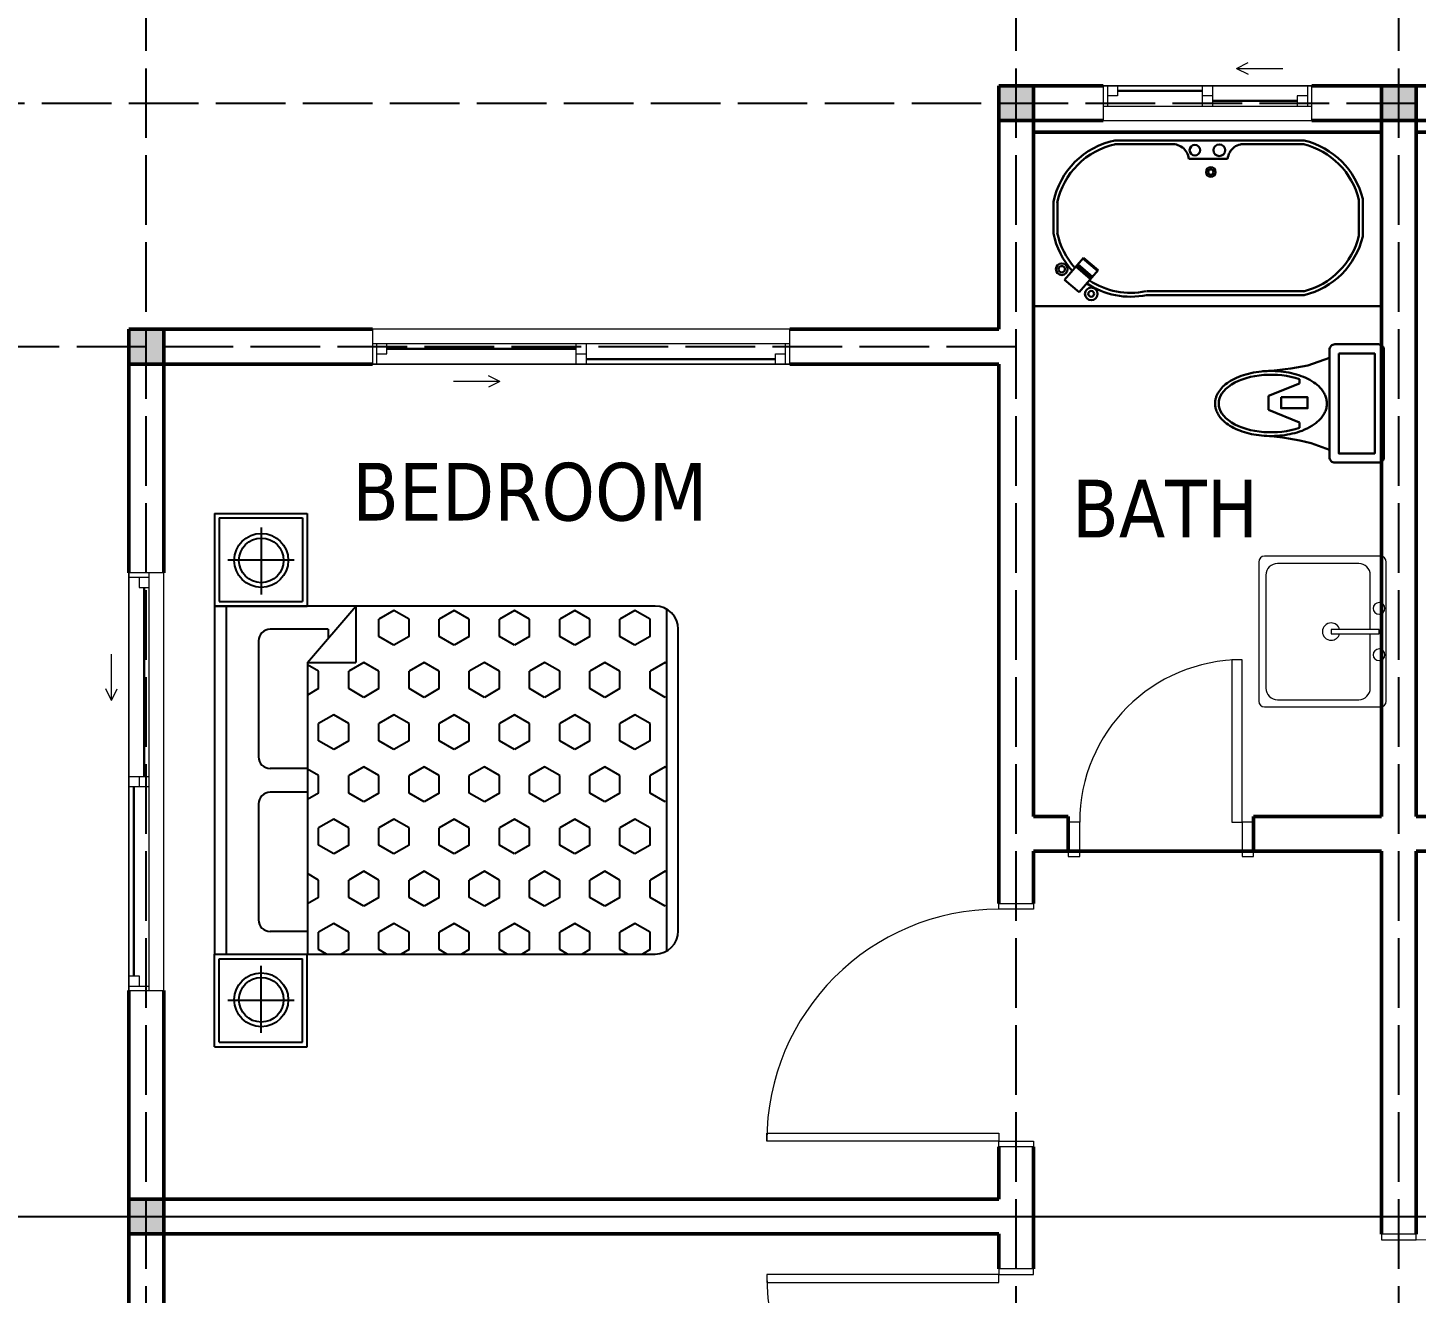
# Model space of a CAD drawing. Header units: inches. Extents: x 8351 to 42256, y 21052 to 33437.
# Drawn here: x 12259.1 to 12498.6, y 24327.8 to 24546 of the extents above; entities that cross this region are included whole.
import ezdxf

# ---------------------------------------------------------------- set-up
doc = ezdxf.new("R2010")
doc.units = ezdxf.units.IN
doc.header["$MEASUREMENT"] = 0
doc.linetypes.add('ACAD_ISO02W100', pattern=[15, 12, -3])
for name, color, linetype, lineweight in [('A-COLS', 52, 'Continuous', 9), ('A-DOOR', 10, 'Continuous', 13), ('A-DOOR-FRAM', 31, 'Continuous', 20), ('A-GLAZ', 160, 'Continuous', 13), ('A-PLUMBING', 6, 'Continuous', 30), ('A-TEXT', 7, 'Continuous', 25), ('A-WALL', 7, 'Continuous', 35), ('P-SANR-FIXT', 220, 'Continuous', 9)]:
    doc.layers.add(name, color=color, linetype=linetype, lineweight=lineweight)
doc.layers.add('A-FUNTURE', color=241, linetype='Continuous')
doc.layers.add('A-G-BEAM', color=8, linetype='ACAD_ISO02W100')
doc.styles.add('PDF Tahoma', font='tahoma.ttf')

# ---------------------------------------------------------------- blocks, each defined once
blk = doc.blocks.new('M_Window-Sliding-Double - 1500 x 1200mm-319048-B-Floorplan')
at = {"layer": 'A-GLAZ'}
for p, q in [((14, 5.85), (16, 6.85)), ((14, 5.85), (16, 4.85)), ((14, 5.85), (22, 5.85)), ((36, 2.85), (-36, 2.85)), ((-36, -3.15), (36, -3.15))]:
    blk.add_line(p, q, dxfattribs=at)
at = {"layer": 'A-GLAZ', "lineweight": 20}
for p, q in [((-36, 2.85), (-36, -3.15)), ((-36, 2.85), (-33.5, 2.85)), ((-35.25, 2.85), (-35.25, -0.65)), ((-33.5, 2.85), (-33.5, 1.1)), ((-0.875, -0.65), (-0.875, 2.85)), ((-0.875, 2.85), (0.875, 2.85)), ((0.875, 2.85), (0.875, -0.65)), ((35.25, 2.85), (36, 2.85)), ((35.25, 2.85), (35.25, -0.65)), ((36, -3.15), (36, 2.85)), ((-33.5, 1.1), (-35.25, 1.1)), ((0.875, 1.1), (-0.875, 1.1)), ((33.5, 1.1), (33.5, -0.65)), ((35.25, 1.1), (33.5, 1.1)), ((-36, -0.65), (-35.25, -0.65)), ((-0.875, -0.65), (0.875, -0.65)), ((33.5, -0.65), (36, -0.65))]:
    blk.add_line(p, q, dxfattribs=at)
at = {"layer": 'A-GLAZ', "lineweight": 9}
for p, q in [((-33.5, 2.85), (-0.875, 2.85)), ((0.875, 2.85), (35.25, 2.85)), ((-35.25, -0.65), (-0.875, -0.65)), ((0.875, -0.65), (33.5, -0.65))]:
    blk.add_line(p, q, dxfattribs=at)
at = {"layer": 'A-GLAZ', "lineweight": 30}
for p, q in [((-33.5, 1.975), (-0.875, 1.975)), ((0.875, 0.225), (33.5, 0.225))]:
    blk.add_line(p, q, dxfattribs=at)
blk = doc.blocks.new('M_Window-Sliding-Double - 1500 x 1200mm 4-319880-B-Floorplan')
at = {"layer": 'A-GLAZ'}
for p, q in [((5, 5.85), (7, 6.85)), ((5, 5.85), (7, 4.85)), ((5, 5.85), (13, 5.85)), ((18, 2.85), (-18, 2.85)), ((-18, -3.15), (18, -3.15))]:
    blk.add_line(p, q, dxfattribs=at)
at = {"layer": 'A-GLAZ', "lineweight": 20}
for p, q in [((-18, 2.85), (-18, -3.15)), ((-18, 2.85), (-15.5, 2.85)), ((-17.25, 2.85), (-17.25, -0.65)), ((-15.5, 2.85), (-15.5, 1.1)), ((-0.875, -0.65), (-0.875, 2.85)), ((-0.875, 2.85), (0.875, 2.85)), ((0.875, 2.85), (0.875, -0.65)), ((17.25, 2.85), (18, 2.85)), ((17.25, 2.85), (17.25, -0.65)), ((18, -3.15), (18, 2.85)), ((-15.5, 1.1), (-17.25, 1.1)), ((0.875, 1.1), (-0.875, 1.1)), ((15.5, 1.1), (15.5, -0.65)), ((17.25, 1.1), (15.5, 1.1)), ((-18, -0.65), (-17.25, -0.65)), ((-0.875, -0.65), (0.875, -0.65)), ((15.5, -0.65), (18, -0.65))]:
    blk.add_line(p, q, dxfattribs=at)
at = {"layer": 'A-GLAZ', "lineweight": 9}
for p, q in [((-15.5, 2.85), (-0.875, 2.85)), ((0.875, 2.85), (17.25, 2.85)), ((-17.25, -0.65), (-0.875, -0.65)), ((0.875, -0.65), (15.5, -0.65))]:
    blk.add_line(p, q, dxfattribs=at)
at = {"layer": 'A-GLAZ', "lineweight": 30}
for p, q in [((-15.5, 1.975), (-0.875, 1.975)), ((0.875, 0.225), (15.5, 0.225))]:
    blk.add_line(p, q, dxfattribs=at)
blk = doc.blocks.new('M_Door-Passage-Single-Vision_Lite - M_Door-Passage-Single-Vision_Lite-332601-B-Floorplan')
at = {"layer": 'A-DOOR', "lineweight": 20}
for p, q in [((14, 30.27), (12.23, 30.27)), ((12.23, 30.27), (12.23, 2.27)), ((14, 2.27), (14, 30.27)), ((12.23, 2.27), (14, 2.27))]:
    blk.add_line(p, q, dxfattribs=at)
at = {"layer": 'A-DOOR', "lineweight": 9}
blk.add_arc((14, 2.27), 28, 90, 180, dxfattribs=at)
at = {"layer": 'A-DOOR-FRAM'}
for p, q in [((-14, 2.27), (-15.97, 2.27)), ((-15.97, 2.27), (-15.97, -3.64)), ((-14, -3.64), (-14, 2.27)), ((14, 2.27), (14, -3.64)), ((15.97, 2.27), (14, 2.27)), ((15.97, -3.64), (15.97, 2.27)), ((-15.97, -3.64), (-14, -3.64)), ((14, -3.64), (15.97, -3.64))]:
    blk.add_line(p, q, dxfattribs=at)
blk = doc.blocks.new('M_Door-Interior-Single-6_Panel-Wood - M_Door-Interior-Single-6_Panel-Wood-335759-B-Floorplan')
at = {"layer": 'A-DOOR', "lineweight": 20}
for p, q in [((20, 42.88), (18.62, 42.88)), ((18.62, 42.88), (18.62, 2.88)), ((20, 2.88), (20, 42.88)), ((18.62, 2.88), (20, 2.88))]:
    blk.add_line(p, q, dxfattribs=at)
at = {"layer": 'A-DOOR', "lineweight": 9}
blk.add_arc((20, 2.88), 40, 90, 180, dxfattribs=at)
at = {"layer": 'A-DOOR-FRAM'}
for p, q in [((-20, 2.88), (-20.98, 2.88)), ((-20.98, 2.88), (-20.98, -3.13)), ((-20, -3.13), (-20, 2.88)), ((20, 2.88), (20, -3.13)), ((20.98, 2.88), (20, 2.88)), ((20.98, -3.13), (20.98, 2.88)), ((-20.98, -3.13), (-20, -3.13)), ((20, -3.13), (20.98, -3.13))]:
    blk.add_line(p, q, dxfattribs=at)
blk = doc.blocks.new('M_Door-Interior-Single-6_Panel-Wood - M_Door-Interior-Single-6_Panel-Wood-335801-B-Floorplan')
at = {"layer": 'A-DOOR', "lineweight": 20}
for p, q in [((18.62, -2.88), (20, -2.88)), ((18.62, -42.88), (18.62, -2.88)), ((20, -2.88), (20, -42.88)), ((20, -42.88), (18.62, -42.88))]:
    blk.add_line(p, q, dxfattribs=at)
at = {"layer": 'A-DOOR', "lineweight": 9}
blk.add_arc((20, -2.88), 40, 180, 270, dxfattribs=at)
at = {"layer": 'A-DOOR-FRAM'}
for p, q in [((-20.98, 3.13), (-20, 3.13)), ((-20.98, -2.88), (-20.98, 3.13)), ((-20, 3.13), (-20, -2.88)), ((20, 3.13), (20.98, 3.13)), ((20, -2.88), (20, 3.13)), ((20.98, 3.13), (20.98, -2.88)), ((-20, -2.88), (-20.98, -2.88)), ((20.98, -2.88), (20, -2.88))]:
    blk.add_line(p, q, dxfattribs=at)
blk = doc.blocks.new('*X414')
at = {"color": 0, "ltscale": 120}
for p, q in [((62755.8, 38937.8), (62775, 38971.1)), ((62775, 38971.1), (62850, 38971.1)), ((62887.5, 38906.2), (62850, 38971.1)), ((63000, 38971.1), (62972.5, 39018.8)), ((63000, 38971.1), (63075, 38971.1)), ((63075, 38971.1), (63102.5, 39018.8)), ((63187.5, 38906.2), (63225, 38971.1)), ((63225, 38971.1), (63300, 38971.1)), ((63337.5, 38906.2), (63300, 38971.1)), ((63450, 38971.1), (63422.5, 39018.8)), ((63450, 38971.1), (63525, 38971.1)), ((63525, 38971.1), (63552.5, 39018.8)), ((63637.5, 38906.2), (63675, 38971.1)), ((63675, 38971.1), (63750, 38971.1)), ((63787.5, 38906.2), (63750, 38971.1)), ((63900, 38971.1), (63872.5, 39018.8)), ((63900, 38971.1), (63975, 38971.1)), ((63975, 38971.1), (64002.5, 39018.8)), ((62775, 38841.2), (62755.8, 38874.6)), ((62850, 38841.2), (62887.5, 38906.2)), ((63225, 38841.2), (63187.5, 38906.2)), ((63300, 38841.2), (63337.5, 38906.2)), ((63675, 38841.2), (63637.5, 38906.2)), ((63750, 38841.2), (63787.5, 38906.2)), ((62775, 38841.2), (62850, 38841.2)), ((62962.5, 38776.3), (63000, 38841.2)), ((63000, 38841.2), (63075, 38841.2)), ((63112.5, 38776.3), (63075, 38841.2)), ((63225, 38841.2), (63300, 38841.2)), ((63412.5, 38776.3), (63450, 38841.2)), ((63450, 38841.2), (63525, 38841.2)), ((63562.5, 38776.3), (63525, 38841.2)), ((63675, 38841.2), (63750, 38841.2)), ((63862.5, 38776.3), (63900, 38841.2)), ((63900, 38841.2), (63975, 38841.2)), ((64012.5, 38776.3), (63975, 38841.2)), ((63000, 38711.3), (62962.5, 38776.3)), ((63075, 38711.3), (63112.5, 38776.3)), ((63450, 38711.3), (63412.5, 38776.3)), ((63525, 38711.3), (63562.5, 38776.3)), ((63900, 38711.3), (63862.5, 38776.3)), ((63975, 38711.3), (64012.5, 38776.3)), ((62755.8, 38678), (62775, 38711.3)), ((62775, 38711.3), (62850, 38711.3)), ((62887.5, 38646.4), (62850, 38711.3)), ((63000, 38711.3), (63075, 38711.3)), ((63187.5, 38646.4), (63225, 38711.3)), ((63225, 38711.3), (63300, 38711.3)), ((63337.5, 38646.4), (63300, 38711.3)), ((63450, 38711.3), (63525, 38711.3)), ((63637.5, 38646.4), (63675, 38711.3)), ((63675, 38711.3), (63750, 38711.3)), ((63787.5, 38646.4), (63750, 38711.3)), ((63900, 38711.3), (63975, 38711.3)), ((64087.5, 38646.4), (64125, 38711.3)), ((64125, 38711.3), (64200, 38711.3)), ((64237.5, 38646.4), (64200, 38711.3)), ((62775, 38581.4), (62755.8, 38614.8)), ((62850, 38581.4), (62887.5, 38646.4)), ((63225, 38581.4), (63187.5, 38646.4)), ((63300, 38581.4), (63337.5, 38646.4)), ((63675, 38581.4), (63637.5, 38646.4)), ((63750, 38581.4), (63787.5, 38646.4)), ((64125, 38581.4), (64087.5, 38646.4)), ((64200, 38581.4), (64237.5, 38646.4)), ((62775, 38581.4), (62850, 38581.4)), ((62962.5, 38516.5), (63000, 38581.4)), ((63000, 38581.4), (63075, 38581.4)), ((63112.5, 38516.5), (63075, 38581.4)), ((63225, 38581.4), (63300, 38581.4)), ((63412.5, 38516.5), (63450, 38581.4)), ((63450, 38581.4), (63525, 38581.4)), ((63562.5, 38516.5), (63525, 38581.4)), ((63675, 38581.4), (63750, 38581.4)), ((63862.5, 38516.5), (63900, 38581.4)), ((63900, 38581.4), (63975, 38581.4)), ((64012.5, 38516.5), (63975, 38581.4)), ((64125, 38581.4), (64200, 38581.4)), ((63000, 38451.5), (62962.5, 38516.5)), ((63075, 38451.5), (63112.5, 38516.5)), ((63450, 38451.5), (63412.5, 38516.5)), ((63525, 38451.5), (63562.5, 38516.5)), ((63900, 38451.5), (63862.5, 38516.5)), ((63975, 38451.5), (64012.5, 38516.5)), ((62755.8, 38418.2), (62775, 38451.5)), ((62775, 38451.5), (62850, 38451.5)), ((62887.5, 38386.6), (62850, 38451.5)), ((63000, 38451.5), (63075, 38451.5)), ((63187.5, 38386.6), (63225, 38451.5)), ((63225, 38451.5), (63300, 38451.5)), ((63337.5, 38386.6), (63300, 38451.5)), ((63450, 38451.5), (63525, 38451.5)), ((63637.5, 38386.6), (63675, 38451.5)), ((63675, 38451.5), (63750, 38451.5)), ((63787.5, 38386.6), (63750, 38451.5)), ((63900, 38451.5), (63975, 38451.5)), ((64087.5, 38386.6), (64125, 38451.5)), ((64125, 38451.5), (64200, 38451.5)), ((64237.5, 38386.6), (64200, 38451.5)), ((62850, 38321.6), (62887.5, 38386.6)), ((63225, 38321.6), (63187.5, 38386.6)), ((63300, 38321.6), (63337.5, 38386.6)), ((63675, 38321.6), (63637.5, 38386.6)), ((63750, 38321.6), (63787.5, 38386.6)), ((64125, 38321.6), (64087.5, 38386.6)), ((64200, 38321.6), (64237.5, 38386.6)), ((62775, 38321.6), (62755.8, 38354.9)), ((62775, 38321.6), (62850, 38321.6)), ((62962.5, 38256.7), (63000, 38321.6)), ((63000, 38321.6), (63075, 38321.6)), ((63112.5, 38256.7), (63075, 38321.6)), ((63225, 38321.6), (63300, 38321.6)), ((63412.5, 38256.7), (63450, 38321.6)), ((63450, 38321.6), (63525, 38321.6)), ((63562.5, 38256.7), (63525, 38321.6)), ((63675, 38321.6), (63750, 38321.6)), ((63862.5, 38256.7), (63900, 38321.6)), ((63900, 38321.6), (63975, 38321.6)), ((64012.5, 38256.7), (63975, 38321.6)), ((64125, 38321.6), (64200, 38321.6)), ((63000, 38191.7), (62962.5, 38256.7)), ((63075, 38191.7), (63112.5, 38256.7)), ((63450, 38191.7), (63412.5, 38256.7)), ((63525, 38191.7), (63562.5, 38256.7)), ((63900, 38191.7), (63862.5, 38256.7)), ((63975, 38191.7), (64012.5, 38256.7)), ((62755.8, 38158.4), (62775, 38191.7)), ((62775, 38191.7), (62850, 38191.7)), ((62887.5, 38126.8), (62850, 38191.7)), ((63000, 38191.7), (63075, 38191.7)), ((63187.5, 38126.8), (63225, 38191.7)), ((63225, 38191.7), (63300, 38191.7)), ((63337.5, 38126.8), (63300, 38191.7)), ((63450, 38191.7), (63525, 38191.7)), ((63637.5, 38126.8), (63675, 38191.7)), ((63675, 38191.7), (63750, 38191.7)), ((63787.5, 38126.8), (63750, 38191.7)), ((63900, 38191.7), (63975, 38191.7)), ((64087.5, 38126.8), (64125, 38191.7)), ((64125, 38191.7), (64200, 38191.7)), ((64237.5, 38126.8), (64200, 38191.7)), ((62775, 38061.8), (62755.8, 38095.1)), ((62850, 38061.8), (62887.5, 38126.8)), ((63225, 38061.8), (63187.5, 38126.8)), ((63300, 38061.8), (63337.5, 38126.8)), ((63675, 38061.8), (63637.5, 38126.8)), ((63750, 38061.8), (63787.5, 38126.8)), ((64125, 38061.8), (64087.5, 38126.8)), ((64200, 38061.8), (64237.5, 38126.8)), ((62775, 38061.8), (62850, 38061.8)), ((62962.5, 37996.9), (63000, 38061.8)), ((63000, 38061.8), (63075, 38061.8)), ((63112.5, 37996.9), (63075, 38061.8)), ((63225, 38061.8), (63300, 38061.8)), ((63412.5, 37996.9), (63450, 38061.8)), ((63450, 38061.8), (63525, 38061.8)), ((63562.5, 37996.9), (63525, 38061.8)), ((63675, 38061.8), (63750, 38061.8)), ((63862.5, 37996.9), (63900, 38061.8)), ((63900, 38061.8), (63975, 38061.8)), ((64012.5, 37996.9), (63975, 38061.8)), ((64125, 38061.8), (64200, 38061.8)), ((63000, 37931.9), (62962.5, 37996.9)), ((63075, 37931.9), (63112.5, 37996.9)), ((63450, 37931.9), (63412.5, 37996.9)), ((63525, 37931.9), (63562.5, 37996.9)), ((63900, 37931.9), (63862.5, 37996.9)), ((63975, 37931.9), (64012.5, 37996.9)), ((62755.8, 37898.6), (62775, 37931.9)), ((62775, 37931.9), (62850, 37931.9)), ((62887.5, 37867), (62850, 37931.9)), ((63000, 37931.9), (63075, 37931.9)), ((63187.5, 37867), (63225, 37931.9)), ((63225, 37931.9), (63300, 37931.9)), ((63337.5, 37867), (63300, 37931.9)), ((63450, 37931.9), (63525, 37931.9)), ((63637.5, 37867), (63675, 37931.9)), ((63675, 37931.9), (63750, 37931.9)), ((63787.5, 37867), (63750, 37931.9)), ((63900, 37931.9), (63975, 37931.9)), ((64087.5, 37867), (64125, 37931.9)), ((64125, 37931.9), (64200, 37931.9)), ((64237.5, 37867), (64200, 37931.9)), ((62775, 37802), (62755.8, 37835.3)), ((62850, 37802), (62887.5, 37867)), ((63225, 37802), (63187.5, 37867)), ((63300, 37802), (63337.5, 37867)), ((63675, 37802), (63637.5, 37867)), ((63750, 37802), (63787.5, 37867)), ((64125, 37802), (64087.5, 37867)), ((64200, 37802), (64237.5, 37867)), ((62775, 37802), (62850, 37802)), ((62962.5, 37737.1), (63000, 37802)), ((63000, 37802), (63075, 37802)), ((63112.5, 37737.1), (63075, 37802)), ((63225, 37802), (63300, 37802)), ((63412.5, 37737.1), (63450, 37802)), ((63450, 37802), (63525, 37802)), ((63562.5, 37737.1), (63525, 37802)), ((63675, 37802), (63750, 37802)), ((63862.5, 37737.1), (63900, 37802)), ((63900, 37802), (63975, 37802)), ((64012.5, 37737.1), (63975, 37802)), ((64125, 37802), (64200, 37802)), ((63000, 37672.1), (62962.5, 37737.1)), ((63075, 37672.1), (63112.5, 37737.1)), ((63450, 37672.1), (63412.5, 37737.1)), ((63525, 37672.1), (63562.5, 37737.1)), ((63900, 37672.1), (63862.5, 37737.1)), ((63975, 37672.1), (64012.5, 37737.1)), ((62755.8, 37638.8), (62775, 37672.1)), ((62775, 37672.1), (62850, 37672.1)), ((62887.5, 37607.2), (62850, 37672.1)), ((63000, 37672.1), (63075, 37672.1)), ((63187.5, 37607.2), (63225, 37672.1)), ((63225, 37672.1), (63300, 37672.1)), ((63337.5, 37607.2), (63300, 37672.1)), ((63450, 37672.1), (63525, 37672.1)), ((63637.5, 37607.2), (63675, 37672.1)), ((63675, 37672.1), (63750, 37672.1)), ((63787.5, 37607.2), (63750, 37672.1)), ((63900, 37672.1), (63975, 37672.1)), ((64087.5, 37607.2), (64125, 37672.1)), ((64125, 37672.1), (64200, 37672.1)), ((64237.5, 37607.2), (64200, 37672.1)), ((62850, 37542.2), (62887.5, 37607.2)), ((63225, 37542.2), (63187.5, 37607.2)), ((63300, 37542.2), (63337.5, 37607.2)), ((63675, 37542.2), (63637.5, 37607.2)), ((63750, 37542.2), (63787.5, 37607.2)), ((64125, 37542.2), (64087.5, 37607.2)), ((64200, 37542.2), (64237.5, 37607.2)), ((62775, 37542.2), (62755.8, 37575.5)), ((62775, 37542.2), (62850, 37542.2)), ((62962.5, 37477.2), (63000, 37542.2)), ((63000, 37542.2), (63075, 37542.2)), ((63112.5, 37477.2), (63075, 37542.2)), ((63225, 37542.2), (63300, 37542.2)), ((63412.5, 37477.2), (63450, 37542.2)), ((63450, 37542.2), (63525, 37542.2)), ((63562.5, 37477.2), (63525, 37542.2)), ((63675, 37542.2), (63750, 37542.2)), ((63862.5, 37477.2), (63900, 37542.2)), ((63900, 37542.2), (63975, 37542.2)), ((64012.5, 37477.2), (63975, 37542.2)), ((64125, 37542.2), (64200, 37542.2)), ((62966.3, 37470.6), (62962.5, 37477.2)), ((63108.7, 37470.6), (63112.5, 37477.2)), ((63416.3, 37470.6), (63412.5, 37477.2)), ((63558.7, 37470.6), (63562.5, 37477.2)), ((63866.3, 37470.6), (63862.5, 37477.2)), ((64008.7, 37470.6), (64012.5, 37477.2))]:
    blk.add_line(p, q, dxfattribs=at)
blk = doc.blocks.new('A$C7B615FF4')
at = {"color": 6}
for p, q in [((84.7, 414.2), (54.7, 493)), ((418.8, 399.8), (452.3, 493)), ((150.8, 363.6), (172.7, 363.6)), ((172.7, 363.6), (228.2, 231)), ((288.6, 231), (341.7, 363.6)), ((341.7, 363.6), (359.3, 363.6)), ((228.2, 231), (288.6, 231))]:
    blk.add_line(p, q, dxfattribs=at)
blk.add_lwpolyline([(510.2, 517), (510.2, 704.1, 0.414214), (486.2, 728.1), (24, 728.1, 0.414214), (0, 704.1), (0, 517, 0.414214), (24, 493), (486.2, 493, 0.414214)], format="xyb", close=True, dxfattribs=at)
for points in [[(470.2, 533), (470.2, 688.1), (40, 688.1), (40, 533)], [(281.9, 284.7), (281.9, 398.9), (234.9, 398.9), (234.9, 284.7)]]:
    blk.add_lwpolyline(points, close=True, dxfattribs=at)
for centre, radius, start, end in [((-979.3, 146.8), 1097, 3.62928, 14.10578), ((1726.6, 133), 1334.7, 168.47096, 176.90346)]:
    blk.add_arc(centre, radius, start, end, dxfattribs=at)
blk.add_ellipse((255.1, 241), major_axis=(0, -225), ratio=0.552239, start_param=4.13653, end_param=8.429841, dxfattribs=at)
blk.add_open_spline([(255.1, 0), (259.5, 0), (263.9, 0.3), (272.7, 1.7), (277, 2.8), (285.6, 5.5), (289.8, 7.1), (298.1, 11.1), (302.1, 13.4), (313.7, 21), (321, 27.1), (334.7, 41.2), (341.1, 49.2), (354.1, 68.5), (360.5, 80.1), (371.8, 105.3), (376.7, 118.8), (384.8, 147.2), (388.1, 162.1), (392.9, 192.6), (394.4, 208.3), (395.6, 239.9), (395.4, 255.8), (393.1, 287.2), (391.1, 302.7), (385.3, 332.8), (381.6, 347.3), (372.5, 374.9), (367.2, 387.9), (355.1, 412), (348.3, 423), (333.3, 442.7), (325.2, 451.3), (311.1, 462.8), (305.6, 466.6), (294.1, 473.1), (288.2, 475.7), (276, 479.7), (269.8, 481), (257.3, 482.3), (251, 482.2), (238.5, 480.7), (232.3, 479.2), (220.2, 475), (214.3, 472.2), (202.9, 465.5), (197.4, 461.6), (186.9, 452.7), (181.8, 447.7), (168, 432), (159.8, 420.1), (145.3, 393.5), (139, 378.9), (129.4, 350.3), (125.8, 336.6), (120, 308.3), (117.8, 293.7), (115.2, 264.1), (114.6, 249), (115.1, 219), (116.2, 204.1), (119.8, 174.8), (122.4, 160.4), (129.2, 132.7), (133.3, 119.5), (142.9, 94.4), (148.4, 82.6), (160.7, 60.9), (167.5, 51.1), (179.9, 36.3), (185.3, 30.9), (196.5, 21.1), (202.4, 16.9), (214.6, 9.7), (221, 6.7), (232.7, 2.8), (238, 1.6), (247.2, 0.3), (251.1, 0), (255.1, 0)], degree=3, knots=[0, 0, 0, 0, 0.086589, 0.086589, 0.173179, 0.173179, 0.259768, 0.259768, 0.346358, 0.346358, 0.516172, 0.516172, 0.685987, 0.685987, 0.889084, 0.889084, 1.092182, 1.092182, 1.29528, 1.29528, 1.498377, 1.498377, 1.701475, 1.701475, 1.904573, 1.904573, 2.10767, 2.10767, 2.310768, 2.310768, 2.513866, 2.513866, 2.716963, 2.716963, 2.840061, 2.840061, 2.963158, 2.963158, 3.086255, 3.086255, 3.209352, 3.209352, 3.332449, 3.332449, 3.455546, 3.455546, 3.578643, 3.578643, 3.701741, 3.701741, 3.933446, 3.933446, 4.165152, 4.165152, 4.357552, 4.357552, 4.549953, 4.549953, 4.742353, 4.742353, 4.934754, 4.934754, 5.127155, 5.127155, 5.319555, 5.319555, 5.511956, 5.511956, 5.704356, 5.704356, 5.83648, 5.83648, 5.968605, 5.968605, 6.100729, 6.100729, 6.206235, 6.206235, 6.283185, 6.283185, 6.283185, 6.283185], dxfattribs=at)
blk = doc.blocks.new('Sink-Single-2D - 26_ x 22_-554971-FLOOR-PLAN')
at = {"layer": 'P-SANR-FIXT'}
for p, q in [((0.06, 25), (0.06, 5)), ((0.06, 25), (0.06, 5)), ((25.06, 26), (1.06, 26)), ((25.06, 26), (1.06, 26)), ((22.81, 24.75), (3.31, 24.75)), ((26.06, 5), (26.06, 25)), ((26.06, 5), (26.06, 25)), ((1.31, 22.75), (1.31, 8.75)), ((24.81, 8.75), (24.81, 22.75)), ((13.43, 13.5), (12.68, 13.5)), ((12.68, 13.5), (12.68, 5.25)), ((13.43, 5.25), (13.43, 13.5)), ((3.31, 6.75), (12.68, 6.75)), ((12.68, 5.25), (13.43, 5.25)), ((13.43, 6.75), (22.81, 6.75)), ((1.06, 4), (25.06, 4)), ((1.06, 4), (25.06, 4))]:
    blk.add_line(p, q, dxfattribs=at)
for centre, radius, start, end in [((1.06, 25), 1, 90, 180), ((1.06, 25), 1, 90, 180), ((3.31, 22.75), 2, 90, 180), ((22.81, 22.75), 2, 360, 90), ((25.06, 25), 1, 0, 90), ((25.06, 25), 1, 0, 90), ((13.06, 13.5), 1.5, 360, 180), ((13.06, 13.5), 1.5, 180, 255.5225), ((13.06, 13.5), 1.5, 284.4775, 0), ((3.31, 8.75), 2, 180, 270), ((22.81, 8.75), 2, 270, 0), ((1.06, 5), 1, 180, 270), ((1.06, 5), 1, 180, 270), ((9.06, 5.25), 1, 360, 180), ((9.06, 5.25), 1, 180, 360), ((17.06, 5.25), 1, 360, 180), ((17.06, 5.25), 1, 180, 360), ((25.06, 5), 1, 270, 360), ((25.06, 5), 1, 270, 0)]:
    blk.add_arc(centre, radius, start, end, dxfattribs=at)

msp = doc.modelspace()

# ---------------------------------------------------------------- hatches: boundary and pattern name
at = {"layer": 'A-COLS'}
h = msp.add_hatch(color=1, dxfattribs=at)
h.dxf.hatch_style = 1
h.paths.add_polyline_path([(12432.57, 24530.02), (12432.57, 24536.02), (12426.57, 24536.02), (12426.57, 24530.02)])
h = msp.add_hatch(color=1, dxfattribs=at)
h.dxf.hatch_style = 1
h.paths.add_polyline_path([(12498.57, 24530.02), (12498.57, 24536.02), (12492.57, 24536.02), (12492.57, 24530.02)])
h = msp.add_hatch(color=1, dxfattribs=at)
h.dxf.hatch_style = 1
h.paths.add_polyline_path([(12282.57, 24488.02), (12282.57, 24494.02), (12276.57, 24494.02), (12276.57, 24488.02)])
h = msp.add_hatch(color=1, dxfattribs=at)
h.dxf.hatch_style = 1
h.paths.add_polyline_path([(12282.57, 24338.02), (12282.57, 24344.02), (12276.57, 24344.02), (12276.57, 24338.02)])

# ---------------------------------------------------------------- linework, layer by layer
at = {"layer": 'A-COLS', "color": 1}
for points in [[(12426.57, 24536.02), (12432.57, 24536.02), (12432.57, 24530.02), (12426.57, 24530.02)], [(12492.57, 24536.02), (12498.57, 24536.02), (12498.57, 24530.02), (12492.57, 24530.02)], [(12276.57, 24494.02), (12282.57, 24494.02), (12282.57, 24488.02), (12276.57, 24488.02)], [(12276.57, 24344.02), (12282.57, 24344.02), (12282.57, 24338.02), (12276.57, 24338.02)]]:
    msp.add_lwpolyline(points, close=True, dxfattribs=at)
at = {"layer": 'A-COLS', "color": 7}
for points in [[(12426.57, 24536.02), (12432.57, 24536.02), (12432.57, 24530.02), (12426.57, 24530.02)], [(12492.57, 24536.02), (12498.57, 24536.02), (12498.57, 24530.02), (12492.57, 24530.02)], [(12276.57, 24494.02), (12282.57, 24494.02), (12282.57, 24488.02), (12276.57, 24488.02)], [(12276.57, 24344.02), (12282.57, 24344.02), (12282.57, 24338.02), (12276.57, 24338.02)]]:
    msp.add_lwpolyline(points, close=True, dxfattribs=at)
at = {"layer": 'A-FUNTURE', "ltscale": 120}
for p, q in [((12291.32, 24462.28), (12291.32, 24446.28)), ((12291.32, 24462.28), (12307.32, 24462.28)), ((12307.32, 24462.28), (12307.32, 24446.28)), ((12292.12, 24461.48), (12292.12, 24447.08)), ((12292.12, 24461.48), (12306.52, 24461.48)), ((12299.4, 24459.86), (12299.4, 24448.29)), ((12306.52, 24461.48), (12306.52, 24447.08)), ((12293.61, 24454.25), (12305.09, 24454.25)), ((12367.32, 24446.28), (12291.32, 24446.28)), ((12291.32, 24446.28), (12291.32, 24386.28)), ((12291.32, 24446.28), (12307.32, 24446.28)), ((12292.12, 24447.08), (12306.52, 24447.08)), ((12293.32, 24446.28), (12293.32, 24386.28)), ((12307.39, 24436.55), (12315.71, 24446.28)), ((12315.71, 24446.28), (12315.71, 24436.55)), ((12369.32, 24386.82), (12369.32, 24445.75)), ((12310.94, 24442.28), (12300.94, 24442.28)), ((12310.94, 24442.28), (12310.94, 24440.7)), ((12371.32, 24390.28), (12371.32, 24442.28)), ((12298.94, 24440.28), (12298.94, 24420.28)), ((12307.39, 24436.55), (12307.39, 24386.28)), ((12307.39, 24436.55), (12315.71, 24436.55)), ((12307.39, 24418.28), (12300.94, 24418.28)), ((12307.39, 24414.18), (12300.94, 24414.18)), ((12298.94, 24412.18), (12298.94, 24392.18)), ((12307.39, 24390.18), (12300.94, 24390.18)), ((12291.32, 24386.28), (12367.32, 24386.28)), ((12291.32, 24386.28), (12307.32, 24386.28)), ((12291.32, 24370.28), (12291.32, 24386.28)), ((12292.12, 24385.48), (12306.52, 24385.48)), ((12292.12, 24371.08), (12292.12, 24385.48)), ((12306.52, 24371.08), (12306.52, 24385.48)), ((12307.32, 24370.28), (12307.32, 24386.28)), ((12299.4, 24372.7), (12299.4, 24384.27)), ((12293.61, 24378.31), (12305.09, 24378.31)), ((12292.12, 24371.08), (12306.52, 24371.08)), ((12291.32, 24370.28), (12307.32, 24370.28))]:
    msp.add_line(p, q, dxfattribs=at)
for centre, radius in [((12299.4, 24454.17), 4.65), ((12299.4, 24454.17), 3.85), ((12299.4, 24378.4), 4.65), ((12299.4, 24378.4), 3.85)]:
    msp.add_circle(centre, radius, dxfattribs=at)
for centre, radius, start, end in [((12367.32, 24442.28), 4, 0, 90), ((12300.94, 24440.28), 2, 90, 180), ((12300.94, 24420.28), 2, 180, 270), ((12300.94, 24412.18), 2, 90, 180), ((12300.94, 24392.18), 2, 180, 270), ((12367.32, 24390.28), 4, 270, 0)]:
    msp.add_arc(centre, radius, start, end, dxfattribs=at)
at = {"layer": 'A-G-BEAM'}
for p, q in [((12279.57, 24137.02), (12279.57, 24752.02)), ((12279.57, 24137.02), (12279.57, 24752.02)), ((12429.57, 23672.02), (12429.57, 24752.02)), ((12429.57, 23672.02), (12429.57, 24752.02)), ((12495.57, 23672.02), (12495.57, 24752.02)), ((12495.57, 23672.02), (12495.57, 24752.02)), ((12006.57, 24533.02), (13110.57, 24533.02)), ((12006.57, 24533.02), (13110.57, 24533.02)), ((12429.57, 24491.02), (12006.57, 24491.02)), ((12429.57, 24491.02), (12006.57, 24491.02)), ((11984.77, 24341.02), (13110.57, 24341.02)), ((12006.57, 24341.02), (13110.57, 24341.02))]:
    msp.add_line(p, q, dxfattribs=at)
at = {"layer": 'A-PLUMBING'}
for p, q in [((12446.63, 24526.59), (12479.27, 24526.59)), ((12446.63, 24525.92), (12456.94, 24525.92)), ((12468.35, 24525.92), (12479.27, 24525.92)), ((12459.39, 24523.42), (12466.05, 24523.42)), ((12436.02, 24515.98), (12436.02, 24510.53)), ((12436.69, 24515.98), (12436.69, 24510.53)), ((12488.69, 24516.51), (12488.69, 24510)), ((12489.35, 24516.51), (12489.35, 24510)), ((12441.17, 24506.37), (12437.94, 24502.56)), ((12440.09, 24505.1), (12442.64, 24502.95)), ((12440.2, 24505.23), (12442.75, 24503.07)), ((12441.06, 24506.25), (12443.61, 24504.09)), ((12441.17, 24506.37), (12443.72, 24504.22)), ((12439.88, 24504.85), (12442.42, 24502.69)), ((12443.72, 24504.22), (12440.48, 24500.4)), ((12437.94, 24502.56), (12440.48, 24500.4)), ((12452.08, 24500.59), (12479.27, 24500.59)), ((12452.08, 24499.92), (12479.27, 24499.92))]:
    msp.add_line(p, q, dxfattribs=at)
msp.add_lwpolyline([(12492.57, 24498.02), (12492.57, 24528.02), (12432.57, 24528.02), (12432.57, 24498.02)], close=True, dxfattribs=at)
for centre, radius in [((12460.41, 24524.9), 0.916), ((12464.62, 24524.9), 1.01), ((12463.16, 24521.14), 0.825), ((12463.16, 24521.14), 0.458), ((12437.45, 24504.38), 0.999), ((12437.45, 24504.38), 0.545), ((12442.53, 24500.13), 1.09), ((12442.53, 24500.13), 0.5)]:
    msp.add_circle(centre, radius, dxfattribs=at)
for centre, radius, start, end in [((12449.35, 24513.25), 13.61, 101.543, 168.457), ((12449.35, 24513.25), 12.94, 101.543, 168.457), ((12456.5, 24523.04), 2.91, 7.4192, 98.6681), ((12468.89, 24523.12), 2.85, 79.1969, 173.9539), ((12476.02, 24513.25), 13.06, 13.7167, 76.2833), ((12476.02, 24513.25), 13.72, 13.7167, 76.2833), ((12449.35, 24513.25), 13.61, 191.543, 222.1521), ((12449.35, 24513.25), 12.94, 191.543, 221.7595), ((12476.02, 24513.25), 13.06, 283.7167, 346.2833), ((12476.02, 24513.25), 13.72, 283.7167, 346.2833), ((12449.35, 24513.25), 13.61, 236.2223, 281.543), ((12449.35, 24513.25), 12.94, 236.5585, 281.543)]:
    msp.add_arc(centre, radius, start, end, dxfattribs=at)
at = {"layer": 'A-WALL', "lineweight": 50}
for p, q in [((12426.57, 24536.02), (12426.57, 24494.02)), ((12444.57, 24536.02), (12426.57, 24536.02)), ((12432.57, 24410.02), (12432.57, 24536.02)), ((12516.57, 24536.02), (12480.57, 24536.02)), ((12492.57, 24536.02), (12492.57, 24410.02)), ((12498.57, 24410.02), (12498.57, 24536.02)), ((12426.57, 24530.02), (12444.57, 24530.02)), ((12480.57, 24530.02), (12492.57, 24530.02)), ((12492.57, 24530.02), (12516.57, 24530.02)), ((12432.57, 24528.02), (12492.57, 24528.02)), ((12498.57, 24528.02), (12570.57, 24528.02)), ((12276.57, 24494.02), (12276.57, 24452.02)), ((12318.57, 24494.02), (12276.57, 24494.02)), ((12282.57, 24452.02), (12282.57, 24494.02)), ((12426.57, 24494.02), (12390.57, 24494.02)), ((12276.57, 24488.02), (12318.57, 24488.02)), ((12390.57, 24488.02), (12426.57, 24488.02)), ((12426.57, 24488.02), (12426.57, 24395)), ((12438.57, 24410.02), (12432.57, 24410.02)), ((12438.57, 24404.02), (12438.57, 24410.02)), ((12492.57, 24410.02), (12470.51, 24410.02)), ((12470.51, 24410.02), (12470.51, 24404.02)), ((12570.57, 24410.02), (12498.57, 24410.02)), ((12432.57, 24395), (12432.57, 24404.02)), ((12432.57, 24404.02), (12470.51, 24404.02)), ((12470.51, 24404.02), (12492.57, 24404.02)), ((12492.57, 24404.02), (12492.57, 24338)), ((12498.57, 24338), (12498.57, 24404.02)), ((12498.57, 24404.02), (12684.57, 24404.02)), ((12276.57, 24380.02), (12276.57, 24302.02)), ((12282.57, 24344.02), (12282.57, 24380.02)), ((12426.57, 24353.03), (12426.57, 24344.02)), ((12432.57, 24332), (12432.57, 24353.03)), ((12426.57, 24344.02), (12276.57, 24344.02)), ((12282.57, 24302.02), (12282.57, 24344.02)), ((12276.57, 24338.02), (12426.57, 24338.02)), ((12426.57, 24338.02), (12426.57, 24332))]:
    msp.add_line(p, q, dxfattribs=at)

# ---------------------------------------------------------------- block references
at = {"layer": 'A-DOOR'}
msp.add_blockref('M_Door-Passage-Single-Vision_Lite - M_Door-Passage-Single-Vision_Lite-332601-B-Floorplan', (12454.54, 24406.77), dxfattribs=at)
for name, p, rotation in [('M_Door-Interior-Single-6_Panel-Wood - M_Door-Interior-Single-6_Panel-Wood-335801-B-Floorplan', (12429.45, 24374.02), 269.9999999999999), ('M_Door-Interior-Single-6_Panel-Wood - M_Door-Interior-Single-6_Panel-Wood-335759-B-Floorplan', (12495.7, 24317.02), 269.9999999999999), ('M_Door-Interior-Single-6_Panel-Wood - M_Door-Interior-Single-6_Panel-Wood-335759-B-Floorplan', (12429.45, 24311.02), 89.9999999999999)]:
    msp.add_blockref(name, p, dxfattribs=dict(at, rotation=rotation))
at = {"layer": 'A-FUNTURE', "ltscale": 120, "xscale": 0.04, "yscale": 0.04, "zscale": 0.04, "rotation": 89.99999999999997}
msp.add_blockref('*X414', (13868.14, 21876.05), dxfattribs=at)
at = {"layer": 'A-GLAZ'}
msp.add_blockref('M_Window-Sliding-Double - 1500 x 1200mm 4-319880-B-Floorplan', (12462.57, 24533.17), dxfattribs=at)
for p, rotation in [((12354.57, 24490.87), 180), ((12279.42, 24416.02), 89.99999999999991)]:
    msp.add_blockref('M_Window-Sliding-Double - 1500 x 1200mm-319048-B-Floorplan', p, dxfattribs=dict(at, rotation=rotation))
at = {"layer": 'A-PLUMBING', "xscale": -0.04, "yscale": 0.04, "zscale": 0.04, "rotation": 270}
msp.add_blockref('A$C7B615FF4', (12463.89, 24471.02), dxfattribs=at)
at = {"layer": 'A-PLUMBING', "rotation": 90}
msp.add_blockref('Sink-Single-2D - 26_ x 22_-554971-FLOOR-PLAN', (12497.41, 24428.83), dxfattribs=at)

# ---------------------------------------------------------------- texts
at = {"layer": 'A-TEXT', "color": 7, "insert": (12315.08, 24460.85), "char_height": 9.944, "attachment_point": 7, "style": 'PDF Tahoma'}
msp.add_mtext('BEDROOM', dxfattribs=at)
at = {"layer": 'A-TEXT', "color": 7, "insert": (12439.24, 24458.13), "char_height": 9.944, "width": 68.0922, "attachment_point": 7, "style": 'PDF Tahoma'}
msp.add_mtext('BATH', dxfattribs=at)

doc.saveas('drawing.dxf')
